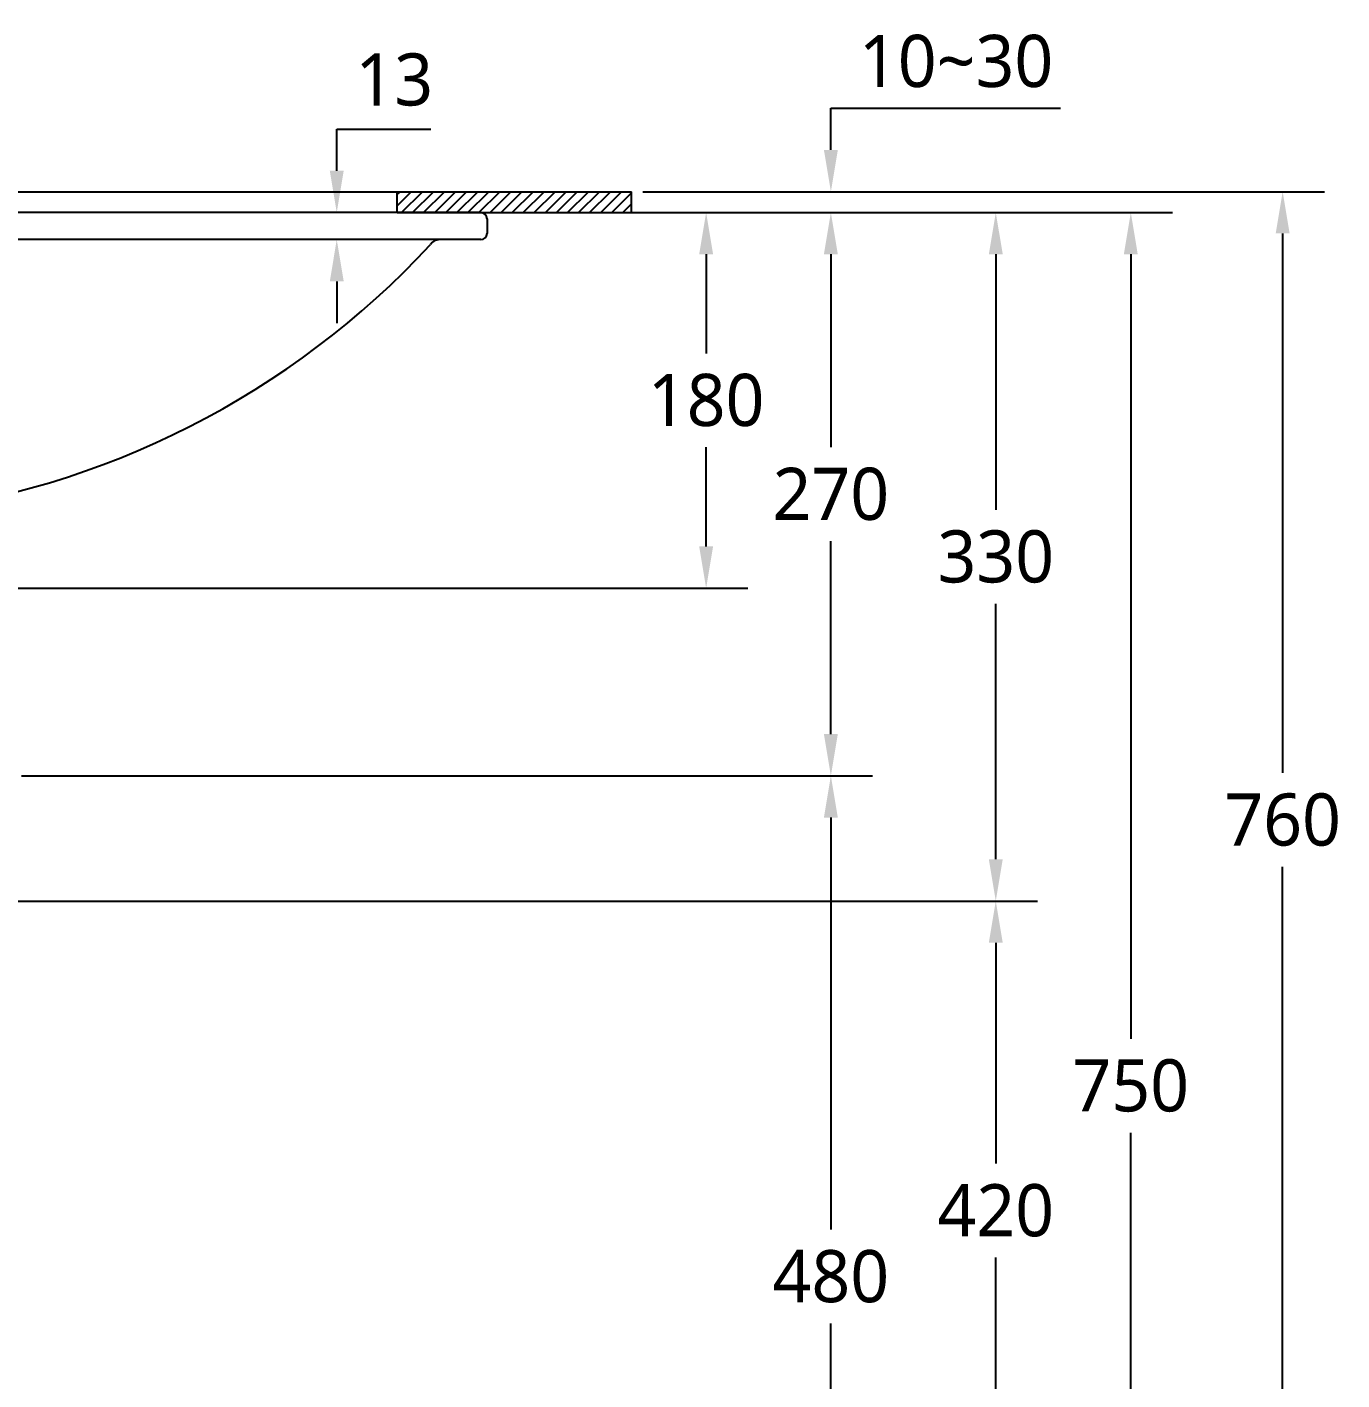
# Model space of a CAD drawing. Extents: x -3408 to 359, y -137 to 2100.
# Drawn here: x -2444 to -1814, y 250 to 898 of the extents above; entities that cross this region are included whole.
import ezdxf

# ---------------------------------------------------------------- set-up
doc = ezdxf.new("R2010")
doc.units = 0
doc.header["$LTSCALE"] = 50
doc.header["$MEASUREMENT"] = 0
doc.layers.get('0').update_dxf_attribs({"linetype": 'CONTINUOUS'})
doc.layers.get('DEFPOINTS').update_dxf_attribs({"linetype": 'CONTINUOUS'})
doc.layers.add('3', color=3, linetype='CONTINUOUS')
doc.layers.add('5', color=5, linetype='CONTINUOUS')
doc.styles.get("Standard").update_dxf_attribs({"font": 'NanumGothic.ttf'})
doc.dimstyles.get("Standard").update_dxf_attribs({"dimtxt": 2.5, "dimasz": 2, "dimexe": 2, "dimexo": 1, "dimgap": 2, "dimtad": 1, "dimdec": 0, "dimlfac": 10, "dimrnd": 1, "dimzin": 0, "dimdsep": 46, "dimtxsty": 'Standard', "dimcen": 0, "dimclrd": 7, "dimclre": 7, "dimclrt": 2, "dimadec": 0, "dimazin": 0, "dimtfac": 1, "dimtdec": 0, "dimtofl": 0, "dimtmove": 0, "dimatfit": 3, "dimfxl": 0, "dimtolj": 1, "dimtzin": 0, "dimarcsym": 0})

# ---------------------------------------------------------------- blocks, each defined once
blk = doc.blocks.new('*D3')
at = {"color": 3, "lineweight": -2}
for p, q in [((-2519.02, 479.14), (-1959.74, 479.14)), ((-1979.74, 459.14), (-1979.74, 353.25)), ((-1979.74, 79.14), (-1979.74, 308.25)), ((-2251.52, 59.14), (-1959.74, 59.14))]:
    blk.add_line(p, q, dxfattribs=at)
at = {"color": 3}
for points in [[(-1983.07, 459.14), (-1976.4, 459.14), (-1979.74, 479.14)], [(-1983.07, 79.14), (-1976.4, 79.14), (-1979.74, 59.14)]]:
    blk.add_solid(points, dxfattribs=at)
at = {"layer": 'DEFPOINTS', "color": 0}
for p in [(-2519.02, 479.14), (-2251.52, 59.14), (-1979.74, 59.14)]:
    blk.add_point(p, dxfattribs=at)
at = {"color": 2, "insert": (-1979.74, 330.75), "char_height": 25, "attachment_point": 5}
blk.add_mtext('\\A1;420', dxfattribs=at)
blk = doc.blocks.new('*D4')
at = {"color": 3, "lineweight": -2}
for p, q in [((-2098.52, 809.14), (-2038.75, 809.14)), ((-2058.75, 789.14), (-2058.75, 696.64)), ((-2058.75, 559.14), (-2058.75, 651.64)), ((-2443.89, 539.14), (-2038.75, 539.14))]:
    blk.add_line(p, q, dxfattribs=at)
at = {"color": 3}
for points in [[(-2062.09, 789.14), (-2055.42, 789.14), (-2058.75, 809.14)], [(-2062.09, 559.14), (-2055.42, 559.14), (-2058.75, 539.14)]]:
    blk.add_solid(points, dxfattribs=at)
at = {"layer": 'DEFPOINTS', "color": 0}
for p in [(-2098.52, 809.14), (-2443.89, 539.14), (-2058.75, 539.14)]:
    blk.add_point(p, dxfattribs=at)
at = {"color": 2, "insert": (-2058.75, 674.14), "char_height": 25, "attachment_point": 5}
blk.add_mtext('\\A1;270', dxfattribs=at)
blk = doc.blocks.new('*D5')
at = {"color": 3, "lineweight": -2}
for p, q in [((-2038.75, 809.14), (-1959.74, 809.14)), ((-1979.74, 789.14), (-1979.74, 666.64)), ((-1979.74, 499.14), (-1979.74, 621.64)), ((-2519.02, 479.14), (-1959.74, 479.14))]:
    blk.add_line(p, q, dxfattribs=at)
at = {"color": 3}
for points in [[(-1983.07, 789.14), (-1976.4, 789.14), (-1979.74, 809.14)], [(-1983.07, 499.14), (-1976.4, 499.14), (-1979.74, 479.14)]]:
    blk.add_solid(points, dxfattribs=at)
at = {"layer": 'DEFPOINTS', "color": 0}
for p in [(-2038.75, 809.14), (-2519.02, 479.14), (-1979.74, 479.14)]:
    blk.add_point(p, dxfattribs=at)
at = {"color": 2, "insert": (-1979.74, 644.14), "char_height": 25, "attachment_point": 5}
blk.add_mtext('\\A1;330', dxfattribs=at)
blk = doc.blocks.new('*D6')
at = {"color": 3, "lineweight": -2}
for p, q in [((-2154.31, 809.14), (-2098.52, 809.14)), ((-2118.52, 789.14), (-2118.52, 741.64)), ((-2118.52, 649.14), (-2118.52, 696.64)), ((-2520.97, 629.14), (-2098.52, 629.14))]:
    blk.add_line(p, q, dxfattribs=at)
at = {"color": 3}
for points in [[(-2121.85, 789.14), (-2115.18, 789.14), (-2118.52, 809.14)], [(-2121.85, 649.14), (-2115.18, 649.14), (-2118.52, 629.14)]]:
    blk.add_solid(points, dxfattribs=at)
at = {"layer": 'DEFPOINTS', "color": 0}
for p in [(-2154.31, 809.14), (-2520.97, 629.14), (-2118.52, 629.14)]:
    blk.add_point(p, dxfattribs=at)
at = {"color": 2, "insert": (-2118.52, 719.14), "char_height": 25, "attachment_point": 5}
blk.add_mtext('\\A1;180', dxfattribs=at)
blk = doc.blocks.new('*D7')
at = {"color": 3, "lineweight": -2}
for p, q in [((-2148.8, 819.14), (-1822.28, 819.14)), ((-1842.28, 799.14), (-1842.28, 540.52)), ((-1842.28, 79.14), (-1842.28, 495.52)), ((-1986.75, 59.14), (-1822.28, 59.14))]:
    blk.add_line(p, q, dxfattribs=at)
at = {"color": 3}
for points in [[(-1845.61, 799.14), (-1838.94, 799.14), (-1842.28, 819.14)], [(-1845.61, 79.14), (-1838.94, 79.14), (-1842.28, 59.14)]]:
    blk.add_solid(points, dxfattribs=at)
at = {"layer": 'DEFPOINTS', "color": 0}
for p in [(-2148.8, 819.14), (-1986.75, 59.14), (-1842.28, 59.14)]:
    blk.add_point(p, dxfattribs=at)
at = {"color": 2, "insert": (-1842.28, 518.02), "char_height": 25, "attachment_point": 5}
blk.add_mtext('\\A1;760', dxfattribs=at)
blk = doc.blocks.new('*D8')
at = {"color": 3, "lineweight": -2}
for p, q in [((-1978.75, 809.14), (-1895.05, 809.14)), ((-1915.05, 789.14), (-1915.05, 413.09)), ((-1915.05, 79.14), (-1915.05, 368.09)), ((-2046.75, 59.14), (-1895.05, 59.14))]:
    blk.add_line(p, q, dxfattribs=at)
at = {"color": 3}
for points in [[(-1918.38, 789.14), (-1911.72, 789.14), (-1915.05, 809.14)], [(-1918.38, 79.14), (-1911.72, 79.14), (-1915.05, 59.14)]]:
    blk.add_solid(points, dxfattribs=at)
at = {"layer": 'DEFPOINTS', "color": 0}
for p in [(-1978.75, 809.14), (-2046.75, 59.14), (-1915.05, 59.14)]:
    blk.add_point(p, dxfattribs=at)
at = {"color": 2, "insert": (-1915.05, 390.59), "char_height": 25, "attachment_point": 5}
blk.add_mtext('\\A1;750', dxfattribs=at)
blk = doc.blocks.new('*D11')
at = {"color": 3, "lineweight": -2}
for p, q in [((-2058.75, 839.14), (-2058.75, 859.14)), ((-2058.75, 859.14), (-1948.75, 859.14)), ((-2148.8, 819.14), (-2038.75, 819.14)), ((-2154.31, 809.14), (-2038.75, 809.14)), ((-2058.75, 789.14), (-2058.75, 769.14))]:
    blk.add_line(p, q, dxfattribs=at)
at = {"color": 3}
for points in [[(-2062.09, 839.14), (-2055.42, 839.14), (-2058.75, 819.14)], [(-2062.09, 789.14), (-2055.42, 789.14), (-2058.75, 809.14)]]:
    blk.add_solid(points, dxfattribs=at)
at = {"layer": 'DEFPOINTS', "color": 0}
for p in [(-2148.8, 819.14), (-2058.75, 819.14), (-2154.31, 809.14)]:
    blk.add_point(p, dxfattribs=at)
at = {"color": 2, "insert": (-1998.75, 881.64), "char_height": 25, "attachment_point": 5}
blk.add_mtext('\\A1;10~30', dxfattribs=at)
blk = doc.blocks.new('*D12')
at = {"color": 3, "lineweight": -2}
for p, q in [((-2295.51, 829.14), (-2295.51, 849.14)), ((-2295.51, 849.14), (-2250.39, 849.14)), ((-2247.52, 809.14), (-2315.51, 809.14)), ((-2226.52, 796.14), (-2315.51, 796.14)), ((-2295.51, 776.14), (-2295.51, 756.14))]:
    blk.add_line(p, q, dxfattribs=at)
at = {"color": 3}
for points in [[(-2298.84, 829.14), (-2292.17, 829.14), (-2295.51, 809.14)], [(-2298.84, 776.14), (-2292.17, 776.14), (-2295.51, 796.14)]]:
    blk.add_solid(points, dxfattribs=at)
at = {"layer": 'DEFPOINTS', "color": 0}
for p in [(-2295.51, 809.14), (-2247.52, 809.14), (-2226.52, 796.14)]:
    blk.add_point(p, dxfattribs=at)
at = {"color": 2, "insert": (-2267.95, 872.77), "char_height": 25, "attachment_point": 5}
blk.add_mtext('\\A1;13', dxfattribs=at)
blk = doc.blocks.new('*D25')
at = {"color": 3, "lineweight": -2}
for p, q in [((-2446.52, 539.14), (-2038.75, 539.14)), ((-2058.75, 519.14), (-2058.75, 321.64)), ((-2058.75, 79.14), (-2058.75, 276.64)), ((-2280.36, 59.14), (-2038.75, 59.14))]:
    blk.add_line(p, q, dxfattribs=at)
at = {"color": 3}
for points in [[(-2062.09, 519.14), (-2055.42, 519.14), (-2058.75, 539.14)], [(-2062.09, 79.14), (-2055.42, 79.14), (-2058.75, 59.14)]]:
    blk.add_solid(points, dxfattribs=at)
at = {"layer": 'DEFPOINTS', "color": 0}
for p in [(-2446.52, 539.14), (-2280.36, 59.14), (-2058.75, 59.14)]:
    blk.add_point(p, dxfattribs=at)
at = {"color": 2, "insert": (-2058.75, 299.14), "char_height": 25, "attachment_point": 5}
blk.add_mtext('\\A1;480', dxfattribs=at)

msp = doc.modelspace()

# ---------------------------------------------------------------- hatches: boundary and pattern name
h = msp.add_hatch()
h.set_pattern_fill('ANSI31', color=256, scale=30, style=0)
h.set_pattern_definition([(45, (-3683.5182, 0), (-2.6516504, 2.6516504), [])])
h.paths.add_polyline_path([(-2266.51952, 809.14283), (-2266.51952, 819.14283), (-2154.30542, 819.14283), (-2154.30542, 809.14283)])

# ---------------------------------------------------------------- linework, layer by layer
at = {"layer": '3', "color": 7}
for p, q in [((-2226.51614, 809.14283), (-2551.51614, 809.14283)), ((-2223.51614, 806.14283), (-2223.51614, 799.14283)), ((-2226.51614, 796.14283), (-2551.51614, 796.14283))]:
    msp.add_line(p, q, dxfattribs=at)
for centre, radius, start, end in [((-2226.51614, 806.14283), 3, 0, 90), ((-2226.51614, 799.14283), 3, 270, 0), ((-2551.8187, 1072.64817), 410.51326, 276.60845149, 317.20369286), ((-2246.32715, 791.14283), 5, 90, 148.5995706)]:
    msp.add_arc(centre, radius, start, end, dxfattribs=at)
at = {"layer": '5'}
for p, q in [((-2855.51822, 819.14283), (-2254.8352, 819.14283)), ((-2266.51952, 819.14283), (-2154.30542, 819.14283)), ((-2266.51952, 809.14283), (-2266.51952, 819.14283)), ((-2154.30542, 809.14283), (-2154.30542, 819.14283)), ((-2266.51952, 809.14283), (-2154.30542, 809.14283))]:
    msp.add_line(p, q, dxfattribs=at)

# ---------------------------------------------------------------- dimensions: what is measured, and where the dimension line sits
dim = msp.add_linear_dim(base=(-2058.75199, 819.14283), p1=(-2154.30542, 809.14283), p2=(-2148.79702, 819.14283), angle=90, text='<>~30', dimstyle='Standard', override={"dimtxt": 25, "dimasz": 20, "dimexe": 20, "dimexo": 0, "dimgap": 10, "dimtih": 1, "dimtoh": 1, "dimdec": 4, "dimlfac": 1, "dimzin": 8, "dimclrd": 3, "dimclre": 3, "dimtdec": 4, "dimarcsym": 1})
dim.commit()
dim.dimension.update_dxf_attribs({"geometry": '*D11', "text_midpoint": (-1998.75199, 881.64283)})
for base, p1, p2, picture, middle in [((-2295.50833, 809.14283), (-2226.51614, 796.14283), (-2247.51822, 809.14283), '*D12', (-2267.94753, 872.76944)), ((-2118.51822, 629.14283), (-2154.30542, 809.14283), (-2520.96507, 629.14283), '*D6', (-2118.51822, 719.14283)), ((-1979.73803, 479.14283), (-2038.75199, 809.14283), (-2519.01822, 479.14283), '*D5', (-1979.73803, 644.14283)), ((-2058.75199, 539.14283), (-2098.51822, 809.14283), (-2443.89165, 539.14283), '*D4', (-2058.75199, 674.14283)), ((-2058.75199, 59.14283), (-2446.51822, 539.14283), (-2280.36287, 59.14283), '*D25', (-2058.75199, 299.14283))]:
    dim = msp.add_linear_dim(base=base, p1=p1, p2=p2, angle=90, dimstyle='Standard', override={"dimtxt": 25, "dimasz": 20, "dimexe": 20, "dimexo": 0, "dimgap": 10, "dimtih": 1, "dimtoh": 1, "dimdec": 4, "dimlfac": 1, "dimzin": 8, "dimclrd": 3, "dimclre": 3, "dimtdec": 4, "dimarcsym": 1})
    dim.commit()
    dim.dimension.update_dxf_attribs({"geometry": picture, "text_midpoint": middle})
for base, p1, p2, picture, middle in [((-1842.27554, 59.14283), (-2148.79702, 819.14283), (-1986.75199, 59.14283), '*D7', (-1842.27554, 518.02199)), ((-1915.0498, 59.14283), (-1978.75199, 809.14283), (-2046.75199, 59.14283), '*D8', (-1915.0498, 390.59296)), ((-1979.73803, 59.14283), (-2519.01822, 479.14283), (-2251.51822, 59.14283), '*D3', (-1979.73803, 330.7453))]:
    dim = msp.add_linear_dim(base=base, p1=p1, p2=p2, angle=90, dimstyle='Standard', override={"dimtxt": 25, "dimasz": 20, "dimexe": 20, "dimexo": 0, "dimgap": 10, "dimtih": 1, "dimtoh": 1, "dimdec": 4, "dimlfac": 1, "dimzin": 8, "dimclrd": 3, "dimclre": 3, "dimtdec": 4, "dimarcsym": 1})
    dim.commit()
    dim.dimension.update_dxf_attribs({"geometry": picture, "text_midpoint": middle, "dimtype": 160})

doc.saveas('drawing.dxf')
